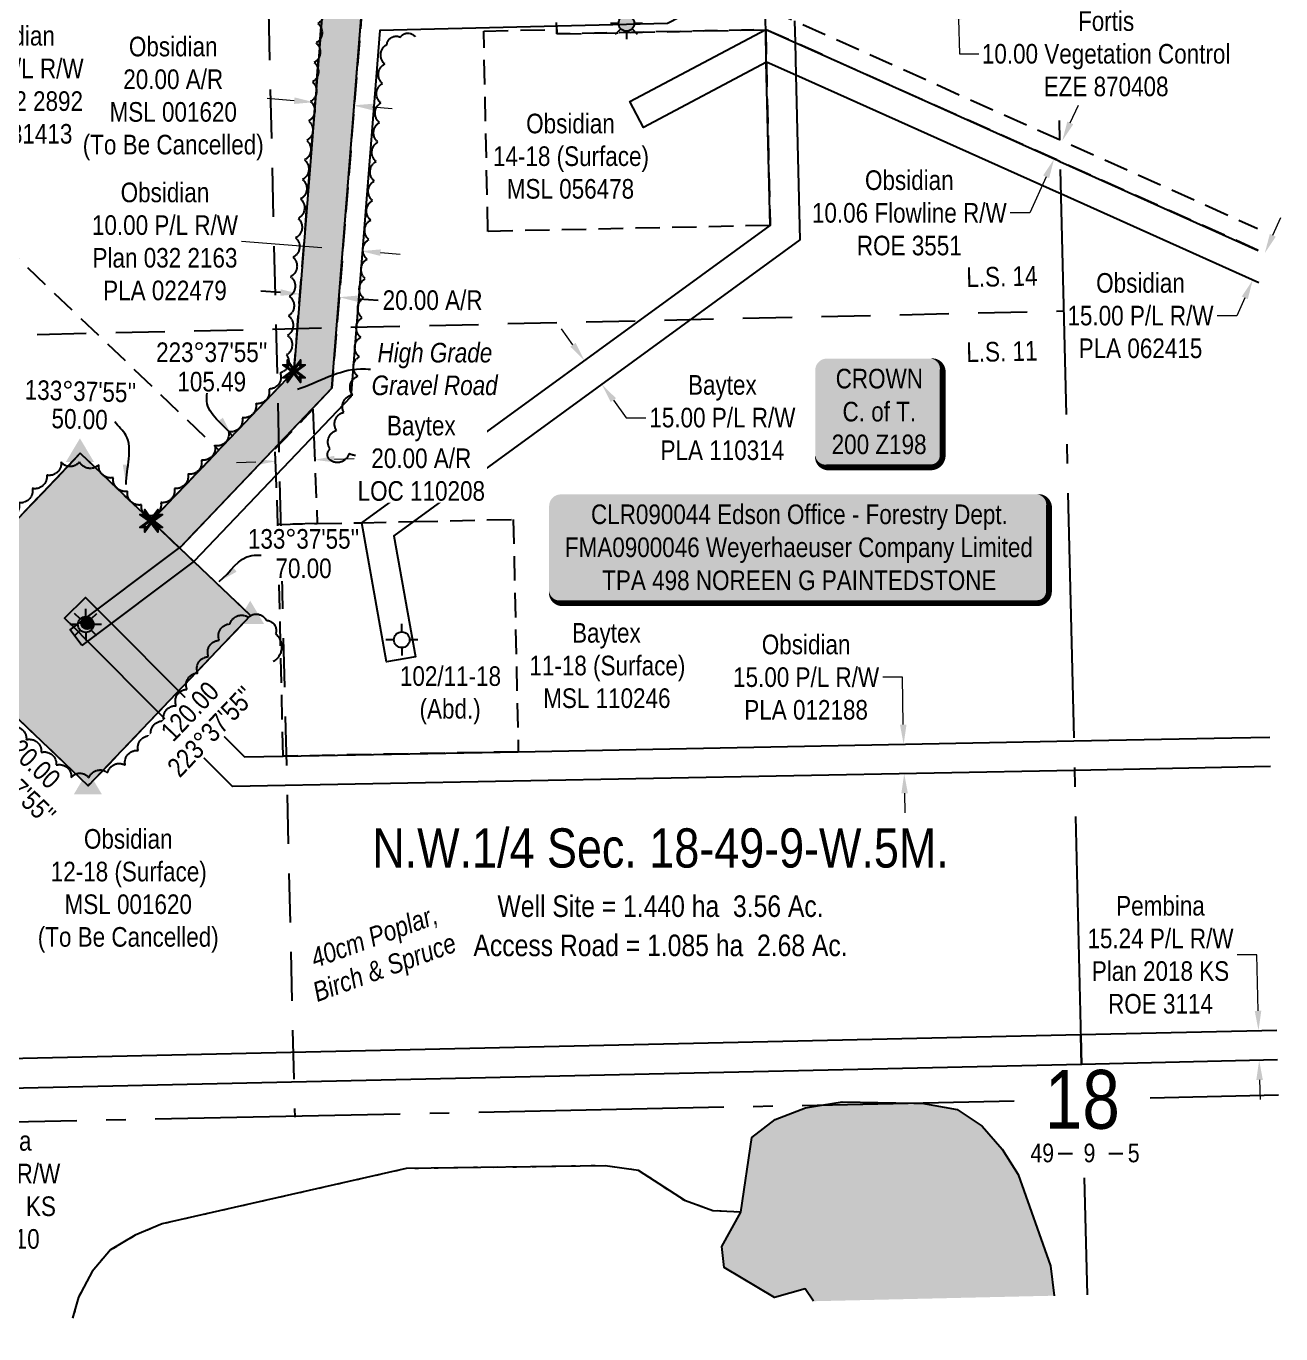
# Model space of a CAD drawing. Extents: x 611835 to 613414, y 5898946 to 5900786.
# Drawn here: x 612550 to 613190, y 5898946 to 5899613 of the extents above; entities that cross this region are included whole.
import ezdxf
from ezdxf.enums import TextEntityAlignment as Align

# ---------------------------------------------------------------- set-up
doc = ezdxf.new("R2010")
doc.units = 0
doc.header["$LTSCALE"] = 5
doc.header["$PDMODE"] = 3
doc.header["$PDSIZE"] = 1
for name, pattern in [('0', [1, 1, 0]), ('foc-ACCESSROAD', [3.75, 2.5, -1.25]), ('foc-LSD', [8, 5, -3]), ('foc-QUARTERLINE', [33, 25, -3, 2, -3]), ('foc-WHEELTRACKS', [2, 0.4, -1.6])]:
    doc.linetypes.add(name, pattern=pattern)
doc.layers.get('Defpoints').update_dxf_attribs({"color": 9})
for name, color, linetype in [('10', 1, 'Continuous'), ('9', 3, 'Continuous'), ('AS-ROADS', 254, 'Continuous'), ('AS-SYMBOL', 7, 'Continuous'), ('C-RW', 13, 'Continuous'), ('C-SYMBOL', 7, 'Continuous'), ('C-WS', 13, 'foc-ACCESSROAD'), ('C-WS-S', 13, 'Continuous'), ('CG-NOTES', 7, 'Continuous'), ('F-AR', 190, 'foc-ACCESSROAD'), ('F-RW', 190, 'Continuous'), ('F-WS', 190, 'foc-ACCESSROAD'), ('F-WS-S', 190, 'Continuous'), ('L-AREAREQUIRED', 7, 'Continuous'), ('L-AREAWORK', 5, 'Continuous'), ('L-BD', 7, 'Continuous'), ('L-MON', 1, 'Continuous'), ('L-SECLBL', 7, 'Continuous'), ('L-SECQ', 8, 'foc-QUARTERLINE'), ('L-SECTION-LSD', 7, 'foc-LSD'), ('P-PROPOSED', 10, 'Continuous'), ('P-PROPOSED-H', 21, 'Continuous'), ('P-TXT', 4, 'Continuous'), ('T-BUSH', 110, '0'), ('T-BUSH-T', 110, 'Continuous'), ('T-WATER', 160, 'Continuous'), ('T-WATER-H', 133, 'Continuous'), ('T-WATER-P3', 160, 'foc-WHEELTRACKS')]:
    doc.layers.add(name, color=color, linetype=linetype)
for name, color, linetype, lineweight in [('AS-GENERAL', 48, 'Continuous', 18), ('C-AR-T', 13, 'Continuous', 9), ('C-RW-T', 13, 'Continuous', 9), ('C-WS-T', 13, 'Continuous', 9), ('F-AR-T', 190, 'Continuous', 9), ('F-EZE-T', 190, 'Continuous', 9), ('F-RW-T', 190, 'Continuous', 9), ('F-WS-T', 190, 'Continuous', 9)]:
    doc.layers.add(name, color=color, linetype=linetype, lineweight=lineweight)
doc.styles.add('100L', font='ARIALN.TTF', dxfattribs={"height": 11})
doc.styles.add('175L', font='ARIALN.TTF', dxfattribs={"height": 20})
doc.styles.add('80', font='ARIALN.TTF', dxfattribs={"height": 10})
doc.styles.add('80CG', font='ARIALN.TTF', dxfattribs={"height": 10})
doc.styles.add('80L', font='ARIALN.TTF', dxfattribs={"height": 10})
doc.styles.add('foc-LtypeFont', font='ARIALN.TTF', dxfattribs={"height": 7.35})
doc.styles.add('SIMPLEX', font='ARIALN.TTF')
doc.linetypes.add('foc-TOPO-flowdirection-NOLINE', pattern='A,0,[">",foc-LtypeFont,S=0.3,R=0,X=0,Y=-0.945],-20,[">",foc-LtypeFont,S=0.3,R=0,X=0,Y=-0.945],0', length=20)
doc.dimstyles.new('Compass 5 000', dxfattribs={"dimscale": 5, "dimtxt": 9, "dimasz": 2, "dimexe": 0.2, "dimexo": 0.0625, "dimgap": 0.5, "dimtad": 0, "dimtih": 1, "dimtoh": 1, "dimzin": 0, "dimdsep": 46, "dimtxsty": '80CG', "dimcen": 0.1, "dimse1": 1, "dimse2": 1, "dimclrd": 256, "dimclrt": 256, "dimaunit": 1, "dimadec": 4, "dimazin": 0, "dimtfac": 0.06, "dimtofl": 0, "dimtmove": 0, "dimatfit": 1, "dimfxl": 0.2, "dimtolj": 1, "dimtzin": 0, "dimlwd": -1, "dimarcsym": 0})

# ---------------------------------------------------------------- blocks, each defined once
blk = doc.blocks.new('L-SECLBL')
at = {"layer": '9', "color": 7}
for p, q in [((-5.08, -27.83), (-12.29, -27.83)), ((20.7, -27.83), (13.5, -27.83))]:
    blk.add_line(p, q, dxfattribs=at)
at = {"layer": '10', "color": 2, "style": 'SIMPLEX'}
blk.add_attdef('SEC', text='', height=30, dxfattribs=at).set_placement((0, 0), align=Align.MIDDLE)
at = {"layer": '10', "color": 5, "style": '80L'}
blk.add_attdef('TWP', text='', height=9.5, dxfattribs=at).set_placement((-14.43, -27.37), align=Align.MIDDLE_RIGHT)
blk.add_attdef('RGE', text='', height=9.5, dxfattribs=at).set_placement((3.62, -27.37), align=Align.MIDDLE_CENTER)
blk.add_attdef('MER', text='', height=9.5, dxfattribs=at).set_placement((23.17, -27.37), align=Align.MIDDLE_LEFT)
blk = doc.blocks.new('*U440')
h = blk.add_hatch(color=255)
edge = h.paths.add_edge_path()
edge.add_line((-121.5, -28.5), (121.5, -28.5))
edge.add_arc((121.5, -22.5), 6, 270, 360)
edge.add_line((127.5, -22.5), (127.5, 21))
edge.add_arc((121.5, 21), 6, 0, 90)
edge.add_line((121.5, 27), (-121.5, 27))
edge.add_arc((-121.5, 21), 6, 90, 180)
edge.add_line((-127.5, 21), (-127.5, -22.5))
edge.add_arc((-121.5, -22.5), 6, 180, 270)
at = {"color": 44, "flags": 128}
blk.add_lwpolyline([(-121.5, -28.5, 3, 3, 0), (121.5, -28.5, 3, 3, 0.414214), (127.5, -22.5, 3, 3, 0), (127.5, 21, 3, 0, 0.414214), (121.5, 27, 0, 0, 0), (-121.5, 27, 0, 0, 0.414214), (-127.5, 21, 0, 0, 0), (-127.5, -22.5, 0, 3, 0.414214)], format="xyseb", close=True, dxfattribs=at)
at = {"color": 44, "style": '80'}
blk.add_attdef('ENTER_TEXT_001', (-35.99, -5), '', height=10, dxfattribs=at)
blk = doc.blocks.new('*D441')
at = {"layer": 'Defpoints', "color": 0, "transparency": 16777216}
for p in [(613018.32, 5899636.7), (613018.55, 5899626.7), (613025.65, 5899626.87)]:
    blk.add_point(p, dxfattribs=at)
at = {"layer": 'F-EZE-T', "transparency": 16777216}
for p, q in [((613025.18, 5899646.87), (613024.95, 5899656.86)), ((613025.88, 5899616.87), (613026.29, 5899599.22)), ((613026.29, 5899599.22), (613036.29, 5899599.22))]:
    blk.add_line(p, q, dxfattribs=at)
for points in [[(613026.85, 5899646.91), (613023.51, 5899646.83), (613025.41, 5899636.87)], [(613027.55, 5899616.91), (613024.22, 5899616.83), (613025.65, 5899626.87)]]:
    blk.add_solid(points, dxfattribs=at)
at = {"layer": 'F-EZE-T', "transparency": 16777216, "insert": (613101.14, 5899599.22), "char_height": 10, "attachment_point": 5, "style": '80CG', "bg_fill": 3, "box_fill_scale": 1.1, "bg_fill_color": 256, "bg_fill_true_color": 13158600, "bg_fill_transparency": 0}
blk.add_mtext('\\A1;Fortis\\P10.00 Vegetation Control\\PEZE 870408', dxfattribs=at)
blk = doc.blocks.new('*D444')
at = {"layer": 'Defpoints', "color": 0, "transparency": 16777216}
for p in [(612697.6, 5899392.16), (612678.16, 5899376.04), (612698.17, 5899376.77)]:
    blk.add_point(p, dxfattribs=at)
at = {"layer": 'F-AR-T', "transparency": 16777216}
for p, q in [((612707.6, 5899392.52), (612717.59, 5899392.89)), ((612667.6, 5899391.05), (612657.61, 5899390.68))]:
    blk.add_line(p, q, dxfattribs=at)
for points in [[(612667.54, 5899392.72), (612667.66, 5899389.38), (612677.59, 5899391.42)], [(612707.54, 5899394.19), (612707.66, 5899390.86), (612697.6, 5899392.16)]]:
    blk.add_solid(points, dxfattribs=at)
at = {"layer": 'F-AR-T', "transparency": 16777216, "insert": (612751.91, 5899392.89), "char_height": 10, "attachment_point": 5, "style": '80CG', "bg_fill": 3, "box_fill_scale": 1.1, "bg_fill_color": 256, "bg_fill_true_color": 13158600, "bg_fill_transparency": 0}
blk.add_mtext('\\A1;Baytex\\P20.00 A/R\\PLOC 110208', dxfattribs=at)
blk = doc.blocks.new('*D446')
at = {"layer": 'C-AR-T', "transparency": 16777216}
for p, q in [((612687.15, 5899575.36), (612673.35, 5899576.47)), ((612727.08, 5899572.15), (612737.04, 5899571.34))]:
    blk.add_line(p, q, dxfattribs=at)
for points in [[(612687.28, 5899577.02), (612687.01, 5899573.7), (612697.11, 5899574.56)], [(612727.21, 5899573.81), (612726.94, 5899570.48), (612717.11, 5899572.95)]]:
    blk.add_solid(points, dxfattribs=at)
at = {"layer": 'Defpoints', "color": 0, "transparency": 16777216}
for p in [(612697.11, 5899574.56), (612694.28, 5899539.33), (612714.27, 5899537.73)]:
    blk.add_point(p, dxfattribs=at)
at = {"layer": 'C-AR-T', "transparency": 16777216, "insert": (612625.39, 5899576.47), "char_height": 10, "attachment_point": 5, "style": '80CG'}
blk.add_mtext('\\A1;Obsidian\\P20.00 A/R\\PMSL 001620\\P(To Be Cancelled)', dxfattribs=at)
blk = doc.blocks.new('*D448')
at = {"layer": 'C-RW-T', "transparency": 16777216}
for p, q in [((612997.23, 5899281.24), (612987.23, 5899281.24)), ((612997.7, 5899257.07), (612997.23, 5899281.24)), ((612998.37, 5899222.07), (612998.56, 5899212.07))]:
    blk.add_line(p, q, dxfattribs=at)
for points in [[(612999.36, 5899257.1), (612996.03, 5899257.04), (612997.89, 5899247.07)], [(613000.04, 5899222.1), (612996.71, 5899222.04), (612998.18, 5899232.07)]]:
    blk.add_solid(points, dxfattribs=at)
at = {"layer": 'Defpoints', "color": 0, "transparency": 16777216}
for p in [(612928.43, 5899245.73), (612997.89, 5899247.07), (612928.72, 5899230.73)]:
    blk.add_point(p, dxfattribs=at)
at = {"layer": 'C-RW-T', "transparency": 16777216, "insert": (612948.15, 5899281.24), "char_height": 10, "attachment_point": 5, "style": '80CG'}
blk.add_mtext('\\A1;Obsidian\\P15.00 P/L R/W\\PPLA 012188', dxfattribs=at)
blk = doc.blocks.new('*D449')
at = {"layer": 'C-RW-T', "transparency": 16777216}
for p, q in [((612701.25, 5899500.23), (612660.27, 5899503.49)), ((612731.14, 5899497.84), (612741.11, 5899497.05))]:
    blk.add_line(p, q, dxfattribs=at)
for points in [[(612701.38, 5899501.89), (612701.12, 5899498.56), (612711.22, 5899499.43)], [(612731.28, 5899499.5), (612731.01, 5899496.18), (612721.17, 5899498.64)]]:
    blk.add_solid(points, dxfattribs=at)
at = {"layer": 'Defpoints', "color": 0, "transparency": 16777216}
for p in [(612711.22, 5899499.43), (612709.72, 5899480.61), (612719.67, 5899479.82)]:
    blk.add_point(p, dxfattribs=at)
at = {"layer": 'C-RW-T', "transparency": 16777216, "insert": (612621.18, 5899503.49), "char_height": 10, "attachment_point": 5, "style": '80CG'}
blk.add_mtext('\\A1;Obsidian\\P10.00 P/L R/W\\PPlan 032 2163\\PPLA 022479', dxfattribs=at)
blk = doc.blocks.new('*D450')
at = {"layer": 'C-RW-T', "transparency": 16777216}
for p, q in [((613186.16, 5899506.7), (613190.25, 5899515.82)), ((613171.86, 5899474.79), (613167.77, 5899465.67)), ((613167.77, 5899465.67), (613157.77, 5899465.67))]:
    blk.add_line(p, q, dxfattribs=at)
for points in [[(613184.64, 5899507.38), (613187.68, 5899506.01), (613182.07, 5899497.57)], [(613170.34, 5899475.47), (613173.38, 5899474.11), (613175.95, 5899483.92)]]:
    blk.add_solid(points, dxfattribs=at)
at = {"layer": 'Defpoints', "color": 0, "transparency": 16777216}
for p in [(613037.13, 5899562.55), (613031.01, 5899548.9), (613175.95, 5899483.92)]:
    blk.add_point(p, dxfattribs=at)
at = {"layer": 'C-RW-T', "transparency": 16777216, "insert": (613118.68, 5899465.67), "char_height": 10, "attachment_point": 5, "style": '80CG'}
blk.add_mtext('\\A1;Obsidian\\P15.00 P/L R/W\\PPLA 062415', dxfattribs=at)
blk = doc.blocks.new('*D451')
at = {"layer": 'Defpoints', "color": 0, "transparency": 16777216}
for p in [(612845.75, 5899450.53), (612854.57, 5899438.42), (612843.95, 5899430.68)]:
    blk.add_point(p, dxfattribs=at)
at = {"layer": 'F-RW-T', "transparency": 16777216}
for p, q in [((612829.24, 5899450.87), (612823.35, 5899458.95)), ((612849.84, 5899422.6), (612856.36, 5899413.65)), ((612856.36, 5899413.65), (612866.36, 5899413.65))]:
    blk.add_line(p, q, dxfattribs=at)
for points in [[(612830.59, 5899451.85), (612827.89, 5899449.89), (612835.13, 5899442.79)], [(612851.18, 5899423.58), (612848.49, 5899421.62), (612843.95, 5899430.68)]]:
    blk.add_solid(points, dxfattribs=at)
at = {"layer": 'F-RW-T', "transparency": 16777216, "insert": (612905.45, 5899413.65), "char_height": 10, "attachment_point": 5, "style": '80CG'}
blk.add_mtext('\\A1;Baytex\\P15.00 P/L R/W\\PPLA 110314', dxfattribs=at)
blk = doc.blocks.new('*D452')
at = {"layer": 'C-RW-T', "transparency": 16777216}
for p, q in [((612491.87, 5899645.3), (612491.63, 5899655.3)), ((612492.71, 5899610.31), (612493.35, 5899583.41)), ((612493.35, 5899583.41), (612503.35, 5899583.41))]:
    blk.add_line(p, q, dxfattribs=at)
for points in [[(612493.54, 5899645.34), (612490.21, 5899645.26), (612492.11, 5899635.3)], [(612494.37, 5899610.35), (612491.04, 5899610.27), (612492.47, 5899620.31)]]:
    blk.add_solid(points, dxfattribs=at)
at = {"layer": 'Defpoints', "color": 0, "transparency": 16777216}
for p in [(612501.4, 5899635.52), (612492.47, 5899620.31), (612501.75, 5899620.53)]:
    blk.add_point(p, dxfattribs=at)
at = {"layer": 'C-RW-T', "transparency": 16777216, "insert": (612542.44, 5899583.41), "char_height": 10, "attachment_point": 5, "style": '80CG'}
blk.add_mtext('\\A1;Obsidian\\P15.00 P/L R/W\\PPlan 982 2892\\PPLA 981413', dxfattribs=at)
blk = doc.blocks.new('*D454')
at = {"layer": 'Defpoints', "color": 0, "transparency": 16777216}
for p in [(612479.98, 5899085.35), (612606.85, 5899088.21), (612607.19, 5899072.98)]:
    blk.add_point(p, dxfattribs=at)
at = {"layer": 'F-RW-T', "transparency": 16777216}
for p, q in [((612479.76, 5899095.35), (612479.53, 5899105.35)), ((612480.55, 5899060.13), (612481.46, 5899019.69)), ((612481.46, 5899019.69), (612491.46, 5899019.69))]:
    blk.add_line(p, q, dxfattribs=at)
for points in [[(612481.42, 5899095.39), (612478.09, 5899095.31), (612479.98, 5899085.35)], [(612482.21, 5899060.16), (612478.88, 5899060.09), (612480.32, 5899070.12)]]:
    blk.add_solid(points, dxfattribs=at)
at = {"layer": 'F-RW-T', "transparency": 16777216, "insert": (612530.54, 5899019.69), "char_height": 10, "attachment_point": 5, "style": '80CG'}
blk.add_mtext('\\A1;Pembina\\P15.24 P/L R/W\\PPlan 2018 KS\\PROE 3110', dxfattribs=at)
blk = doc.blocks.new('GABD')
for p, q in [((0, 0.81), (0, 1.62)), ((-0.81, 0), (-1.62, 0)), ((1.62, 0), (0.81, 0)), ((0, -0.81), (0, -1.62))]:
    blk.add_line(p, q)
blk.add_circle((0, 0), 0.8)
blk = doc.blocks.new('GAS')
h = blk.add_hatch(color=255)
h.dxf.hatch_style = 1
edge = h.paths.add_edge_path()
edge.add_arc((0, 0), 0.9, 0, 360)
for p, q in [((0, 0.81), (0, 1.62)), ((-0.81, 0), (-1.62, 0)), ((-0.57, 0.57), (-1.14, 1.14)), ((0.57, 0.57), (1.14, 1.14)), ((1.62, 0), (0.81, 0)), ((-0.57, -0.57), (-1.14, -1.14)), ((0, -0.81), (0, -1.62)), ((1.14, -1.14), (0.57, -0.57))]:
    blk.add_line(p, q)
blk.add_circle((0, 0), 0.8)
blk = doc.blocks.new('*U461')
h = blk.add_hatch(color=59)
edge = h.paths.add_edge_path()
edge.add_line((-26.5, -28.5), (26.5, -28.5))
edge.add_arc((26.5, -22.5), 6, 270, 360)
edge.add_line((32.5, -22.5), (32.5, 21))
edge.add_arc((26.5, 21), 6, 0, 90)
edge.add_line((26.5, 27), (-26.5, 27))
edge.add_arc((-26.5, 21), 6, 90, 180)
edge.add_line((-32.5, 21), (-32.5, -22.5))
edge.add_arc((-26.5, -22.5), 6, 180, 270)
at = {"color": 1, "flags": 128}
blk.add_lwpolyline([(-26.5, -28.5, 3, 3, 0), (26.5, -28.5, 3, 3, 0.414214), (32.5, -22.5, 3, 3, 0), (32.5, 21, 3, 0, 0.414214), (26.5, 27, 0, 0, 0), (-26.5, 27, 0, 0, 0.414214), (-32.5, 21, 0, 0, 0), (-32.5, -22.5, 0, 3, 0.414214)], format="xyseb", close=True, dxfattribs=at)
blk.add_lwpolyline([(-12.08, -5.36, 0, 7.5, 0), (0, 0, 0, 0, 0)], format="xyseb", dxfattribs=at)
at = {"color": 1, "style": '80'}
blk.add_attdef('ENTER_TEXT_001', (-35.99, -5), '', height=10, dxfattribs=at)
blk = doc.blocks.new('*D462')
at = {"layer": 'Defpoints', "color": 0, "transparency": 16777216}
for p in [(613159.95, 5899100.66), (613178.84, 5899101.09), (613160.3, 5899085.43)]:
    blk.add_point(p, dxfattribs=at)
at = {"layer": 'F-RW-T', "transparency": 16777216}
for p, q in [((613177.97, 5899139.64), (613167.97, 5899139.64)), ((613178.62, 5899111.09), (613177.97, 5899139.64)), ((613179.42, 5899075.86), (613179.64, 5899065.86))]:
    blk.add_line(p, q, dxfattribs=at)
for points in [[(613180.28, 5899111.13), (613176.95, 5899111.05), (613178.84, 5899101.09)], [(613181.08, 5899075.89), (613177.75, 5899075.82), (613179.19, 5899085.85)]]:
    blk.add_solid(points, dxfattribs=at)
at = {"layer": 'F-RW-T', "transparency": 16777216, "insert": (613128.88, 5899139.64), "char_height": 10, "attachment_point": 5, "style": '80CG'}
blk.add_mtext('\\A1;Pembina\\P15.24 P/L R/W\\PPlan 2018 KS\\PROE 3114', dxfattribs=at)
blk = doc.blocks.new('STRIA')
blk.add_hatch(color=255).paths.add_polyline_path([(-0.04, 1.52), (-1.47, -0.87), (1.39, -0.87)])
blk = doc.blocks.new('STRIAA')
blk.add_blockref('STRIA', (0, 0))
blk = doc.blocks.new('STRIB')
at = {"color": 1}
blk.add_solid([(-1.12, -0.67), (-0.04, 1.13), (1.04, -0.67)], dxfattribs=at)
blk = doc.blocks.new('STRIBB')
blk.add_blockref('STRIB', (0, 0))
blk = doc.blocks.new('STRICC')
for name in ['STRIAA', 'STRIBB']:
    blk.add_blockref(name, (0, 0))
blk = doc.blocks.new('fdspike')
blk.add_blockref('STRICC', (0, 0))
blk = doc.blocks.new('RISER')
h = blk.add_hatch(color=255)
h.dxf.hatch_style = 1
edge = h.paths.add_edge_path()
edge.add_arc((0, 0), 0.7, 0, 360)
blk.add_hatch(color=48).paths.add_polyline_path([(0.58, -0.15), (-0.58, -0.15, 0.774597)])
at = {"color": 48}
blk.add_line((-0.58, -0.15), (0.58, -0.15), dxfattribs=at)
blk.add_circle((0, 0), 0.6, dxfattribs=at)
blk = doc.blocks.new('TEMP')
h = blk.add_hatch(color=255)
h.dxf.hatch_style = 1
h.paths.add_polyline_path([(0, 0.25), (-0.67, 1.15), (-0.67, 0.67), (-1.15, 0.67), (-0.25, 0), (-1.15, -0.67), (-0.67, -0.67), (-0.67, -1.15), (0, -0.25), (0.67, -1.15), (0.67, -0.67), (1.15, -0.67), (0.25, 0), (1.15, 0.67), (0.67, 0.67), (0.67, 1.15)])
h.paths.add_polyline_path([(0.57, 0.85), (0.57, 0.57), (0.85, 0.57), (0.08, 0), (0.85, -0.57), (0.57, -0.57), (0.57, -0.85), (0, -0.08), (-0.57, -0.85), (-0.57, -0.57), (-0.85, -0.57), (-0.08, 0), (-0.85, 0.57), (-0.57, 0.57), (-0.57, 0.85), (0, 0.08)], flags=16)
h = blk.add_hatch(color=1)
h.dxf.hatch_style = 1
h.paths.add_polyline_path([(0, 0.08), (-0.57, 0.85), (-0.57, 0.57), (-0.85, 0.57), (-0.08, 0), (-0.85, -0.57), (-0.57, -0.57), (-0.57, -0.85), (0, -0.08), (0.57, -0.85), (0.57, -0.57), (0.85, -0.57), (0.08, 0), (0.85, 0.57), (0.57, 0.57), (0.57, 0.85)])
at = {"color": 1}
for p, q in [((-0.08, 0), (0.08, 0)), ((0, 0.08), (0, -0.08))]:
    blk.add_line(p, q, dxfattribs=at)
at = {"color": 255, "flags": 128}
blk.add_lwpolyline([(-0.25, 0), (-1.15, 0.67), (-0.67, 0.67), (-0.67, 1.15), (0, 0.25), (0.67, 1.15), (0.67, 0.67), (1.15, 0.67), (0.25, 0), (1.15, -0.67), (0.67, -0.67), (0.67, -1.15), (0, -0.25), (-0.67, -1.15), (-0.67, -0.67), (-1.15, -0.67)], close=True, dxfattribs=at)
at = {"color": 1, "flags": 128}
blk.add_lwpolyline([(-0.08, 0), (-0.85, 0.57), (-0.57, 0.57), (-0.57, 0.85), (0, 0.08), (0.57, 0.85), (0.57, 0.57), (0.85, 0.57), (0.08, 0), (0.85, -0.57), (0.57, -0.57), (0.57, -0.85), (0, -0.08), (-0.57, -0.85), (-0.57, -0.57), (-0.85, -0.57)], close=True, dxfattribs=at)
blk = doc.blocks.new('*D468')
at = {"layer": 'Defpoints', "color": 0, "transparency": 16777216}
for p in [(612710, 5899475.12), (612688.1, 5899451.75), (612708.03, 5899450.18)]:
    blk.add_point(p, dxfattribs=at)
at = {"layer": 'P-TXT', "transparency": 16777216}
for p, q in [((612680.1, 5899477.48), (612670.13, 5899478.26)), ((612719.97, 5899474.33), (612729.94, 5899473.54))]:
    blk.add_line(p, q, dxfattribs=at)
for points in [[(612680.23, 5899479.14), (612679.97, 5899475.82), (612690.07, 5899476.69)], [(612720.1, 5899475.99), (612719.84, 5899472.67), (612710, 5899475.12)]]:
    blk.add_solid(points, dxfattribs=at)
at = {"layer": 'P-TXT', "transparency": 16777216, "insert": (612757.67, 5899473.54), "char_height": 10, "attachment_point": 5, "style": '80CG'}
blk.add_mtext('\\A1;20.00 A/R', dxfattribs=at)
blk = doc.blocks.new('*D490')
at = {"layer": 'C-RW-T', "transparency": 16777216}
for p, q in [((613082.88, 5899564.02), (613086.98, 5899573.14)), ((613070.56, 5899536.56), (613062.27, 5899518.08)), ((613062.27, 5899518.08), (613052.27, 5899518.08))]:
    blk.add_line(p, q, dxfattribs=at)
for points in [[(613081.36, 5899564.7), (613084.4, 5899563.33), (613078.79, 5899554.89)], [(613069.04, 5899537.24), (613072.08, 5899535.87), (613074.65, 5899545.68)]]:
    blk.add_solid(points, dxfattribs=at)
at = {"layer": 'Defpoints', "color": 0, "transparency": 16777216}
for p in [(613074.65, 5899545.68), (613154.49, 5899520.92), (613150.36, 5899511.7)]:
    blk.add_point(p, dxfattribs=at)
at = {"layer": 'C-RW-T', "transparency": 16777216, "insert": (613000.78, 5899518.08), "char_height": 10, "attachment_point": 5, "style": '80CG'}
blk.add_mtext('\\A1;Obsidian\\P10.06 Flowline R/W\\PROE 3551', dxfattribs=at)

msp = doc.modelspace()

# ---------------------------------------------------------------- hatches: boundary and pattern name
at = {"layer": 'AS-ROADS'}
h = msp.add_hatch(color=256, dxfattribs=at)
h.dxf.hatch_style = 1
h.paths.add_polyline_path([(612587.425, 5899311.334), (612589.74, 5899318.493), (612597.323, 5899331.057), (612587.309, 5899321.078), (612577.371, 5899315.998), (612570.525, 5899309.46), (612568.99, 5899301.18), (612573.604, 5899296.593), (612579.251, 5899297.069), (612584.498, 5899303.489)])
at = {"layer": 'P-PROPOSED-H'}
h = msp.add_hatch(color=256, dxfattribs=at)
h.dxf.hatch_style = 1
h.paths.add_polyline_path([(612751.261, 5899822.03), (612726.864, 5899847.456), (612715.58, 5899799.721), (612686.957, 5899437.299), (612614.194, 5899360.976), (612628.664, 5899347.181), (612706.328, 5899428.645), (612735.16, 5899793.709), (612749.315, 5899795.51), (612760.437, 5899812.468)])
h = msp.add_hatch(color=256, dxfattribs=at)
h.dxf.hatch_style = 1
h.paths.add_polyline_path([(612578.011, 5899395.485), (612664.839, 5899312.693), (612582.06, 5899225.879), (612495.232, 5899308.671)])
at = {"layer": 'T-WATER-H'}
h = msp.add_hatch(color=256, dxfattribs=at)
h.dxf.hatch_style = 1
h.paths.add_polyline_path([(612951.848, 5898962.961), (613074.585, 5898965.789), (613072.761, 5898981.046), (613056.268, 5899027.583), (613048.174, 5899040.613), (613037.949, 5899052.194), (613025.194, 5899060.713), (613007.122, 5899064.006), (613003.137, 5899064.076), (612966.566, 5899064.721), (612956.08, 5899062.993), (612947.837, 5899061.635), (612932.289, 5899055.603), (612920.401, 5899046.565), (612914.844, 5899008.466), (612905.116, 5898990.815), (612906.283, 5898980.107), (612931.963, 5898964.912), (612947.703, 5898969.339)])

# ---------------------------------------------------------------- linework, layer by layer
at = {"layer": 'AS-ROADS', "const_width": 5, "flags": 128}
for points in [[(612693.57, 5899440.447), (612686.666, 5899424.494), (612675.714, 5899410.505), (612651.244, 5899385.098), (612613.141, 5899346.819), (612593.349, 5899327.097)], [(612596.38, 5899330.117), (612587.309, 5899321.078), (612577.371, 5899315.998), (612570.525, 5899309.46), (612568.99, 5899301.18), (612573.604, 5899296.593), (612579.251, 5899297.069), (612584.498, 5899303.489), (612587.425, 5899311.334), (612589.74, 5899318.493), (612593.366, 5899326.909)]]:
    msp.add_lwpolyline(points, dxfattribs=at)
at = {"layer": 'C-RW'}
msp.add_lwpolyline([(612578.782, 5899297.48), (612572.778, 5899305.472), (612629.439, 5899348.035), (612706.307, 5899428.638), (612721.905, 5899625.884), (612873.652, 5899629.606), (612909.698, 5899648.324), (612916.608, 5899635.016), (612877.485, 5899614.701), (612730.765, 5899611.102), (612716.017, 5899424.366), (612636.075, 5899340.509), (612578.782, 5899297.48)], close=True, dxfattribs=at)
msp.add_lwpolyline([(613184.967, 5899235.661), (613168.345, 5899235.341), (613085.03, 5899233.737), (612655.582, 5899225.469), (612617.78, 5899263.421), (612582.086, 5899299.258), (612574.974, 5899306.398), (612569.97, 5899311.421), (612580.603, 5899322.013), (612587.093, 5899315.497), (612594.207, 5899308.355), (612628.154, 5899274.273), (612661.696, 5899240.598), (612681.385, 5899240.977), (612801.362, 5899243.283), (613084.672, 5899248.742), (613165.278, 5899250.293), (613184.606, 5899250.666)], dxfattribs=at)
at = {"layer": 'C-WS', "flags": 128}
for points in [[(612706.332, 5899428.693), (612628.652, 5899347.198), (612664.839, 5899312.693), (612582.055, 5899225.908), (612495.248, 5899308.643), (612578.011, 5899395.485), (612614.183, 5899360.994), (612686.937, 5899437.295), (612719.784, 5899852.951), (612738.31, 5899833.594), (612706.332, 5899428.693)], [(612648.715, 5899397.118), (612614.137, 5899360.949), (612578.003, 5899395.476), (612522.728, 5899337.659), (612414.248, 5899441.108), (612503.897, 5899535.148), (612648.715, 5899397.118)]]:
    msp.add_lwpolyline(points, close=True, dxfattribs=at)
msp.add_lwpolyline([(613175.23, 5899640.373), (613075.381, 5899638.039), (612961.255, 5899635.37), (612956.327, 5899635.255), (612954.482, 5899635.212), (612950.909, 5899635.128), (612941.857, 5899634.917), (612926.865, 5899634.566), (612927.104, 5899624.564), (612927.142, 5899622.927), (612942.306, 5899616.122), (613077.351, 5899555.502), (613178.361, 5899510.218)], dxfattribs=at)
at = {"layer": 'C-WS'}
msp.add_lwpolyline([(612821.053, 5899609.389), (612927.409, 5899611.577), (612927.665, 5899611.662), (612927.891, 5899595.005), (612929.794, 5899511.721), (612785.903, 5899508.664), (612783.712, 5899610.82), (612820.994, 5899611.709), (612821.053, 5899609.389)], close=True, dxfattribs=at)
at = {"layer": 'F-AR'}
msp.add_lwpolyline([(612697.167, 5899404.028), (612698.805, 5899359.611), (612678.808, 5899359.176), (612677.863, 5899383.826), (612677.334, 5899397.715), (612696.655, 5899417.949), (612697.167, 5899404.028)], close=True, dxfattribs=at)
at = {"layer": 'F-RW'}
for points in [[(612942.306, 5899616.122), (612942.572, 5899604.974), (612942.968, 5899588.369), (612944.975, 5899504.298), (612747.88, 5899360.681), (612737.85, 5899353.374), (612748.953, 5899291.752), (612734.191, 5899289.092), (612721.519, 5899360.074), (612929.794, 5899511.721), (612927.853, 5899595.004), (612927.537, 5899611.619), (612927.139, 5899622.927)], [(613188.566, 5899086.066), (613088.609, 5899083.8), (613088.444, 5899090.697), (613088.245, 5899099.037), (613188.2, 5899101.303)]]:
    msp.add_lwpolyline(points, dxfattribs=at)
msp.add_lwpolyline([(613088.245, 5899099.037), (613088.444, 5899090.697), (613088.609, 5899083.8), (612381.534, 5899067.903), (612381.182, 5899083.132), (613088.245, 5899099.037)], close=True, dxfattribs=at)
at = {"layer": 'F-WS'}
msp.add_lwpolyline([(612798.779, 5899361.791), (612801.362, 5899243.285), (612681.385, 5899240.977), (612678.808, 5899359.176), (612698.805, 5899359.611), (612721.519, 5899360.093), (612747.88, 5899360.681), (612798.779, 5899361.791)], close=True, dxfattribs=at)
at = {"layer": 'L-SECQ'}
for p, q in [((613069.843, 5899870.098), (613088.318, 5899095.938)), ((612286.301, 5899049.008), (613054.301, 5899065.163)), ((613123.539, 5899066.745), (613188.995, 5899068.24)), ((613089.988, 5899025.985), (613091.415, 5898966.177))]:
    msp.add_line(p, q, dxfattribs=at)
at = {"layer": 'L-SECTION-LSD'}
for p, q in [((612668.225, 5899861.018), (612687.339, 5899056.782)), ((612276.126, 5899449.764), (613079.437, 5899468.079))]:
    msp.add_line(p, q, dxfattribs=at)
at = {"layer": 'P-PROPOSED'}
for points in [[(612751.261, 5899822.03), (612726.864, 5899847.456), (612715.58, 5899799.721), (612686.957, 5899437.299), (612614.194, 5899360.976), (612628.664, 5899347.181), (612706.328, 5899428.645), (612735.16, 5899793.709), (612749.315, 5899795.51), (612760.437, 5899812.468)], [(612578.011, 5899395.485), (612664.839, 5899312.693), (612582.06, 5899225.879), (612495.232, 5899308.671)]]:
    msp.add_lwpolyline(points, close=True, dxfattribs=at)
at = {"layer": 'T-BUSH', "flags": 128}
for points in [[(612724.784, 5899851.31, -0.5205671), (612720.156, 5899842.451, -0.5205671), (612715.953, 5899833.565, -0.5205671), (612716.536, 5899823.596, -0.5205671), (612717.191, 5899813.752, -0.5205671), (612716.378, 5899803.789, -0.5205671), (612715.556, 5899793.826, -0.5205671), (612714.735, 5899783.864, -0.5205671), (612713.848, 5899773.908, -0.5205671), (612712.896, 5899763.957, -0.5205671), (612711.868, 5899754.014, -0.5205671), (612710.807, 5899744.074, -0.5205671), (612709.921, 5899734.119, -0.5205671), (612709.275, 5899724.144, -0.5205671), (612708.629, 5899714.169, -0.5205671), (612706.896, 5899704.332, -0.5205671), (612705.325, 5899694.474, -0.5205671), (612704.705, 5899684.498, -0.5205671), (612704.086, 5899674.521, -0.5205671), (612703.466, 5899664.544, -0.5205671), (612702.797, 5899654.571, -0.5205671), (612701.887, 5899644.616, -0.5205671), (612700.978, 5899634.661, -0.5205671), (612700.068, 5899624.706, -0.5205671), (612699.158, 5899614.752, -0.5205671), (612698.224, 5899604.799, -0.5205671), (612697.285, 5899594.847, -0.5205671), (612696.346, 5899584.895, -0.5205671), (612695.408, 5899574.943, -0.5205671), (612694.469, 5899564.991, -0.5205671), (612693.457, 5899555.047, -0.5205671), (612692.418, 5899545.105, -0.5205671), (612691.379, 5899535.163, -0.5205671), (612690.34, 5899525.221, -0.5205671), (612689.099, 5899515.302, -0.5205671), (612687.813, 5899505.389, -0.5205671), (612686.528, 5899495.476, -0.5205671), (612685.243, 5899485.563, -0.5205671), (612684.648, 5899475.588, -0.5205671), (612684.166, 5899465.604, -0.5205671), (612683.684, 5899455.619, -0.5205671), (612683.202, 5899445.635, -0.5205671), (612679.937, 5899436.414, -0.5205671), (612674.244, 5899428.254, -0.5205671), (612667.546, 5899420.837, -0.5205671), (612660.591, 5899413.657, -0.5205671), (612653.636, 5899406.477, -0.5205671), (612646.681, 5899399.297, -0.5205671), (612639.778, 5899392.067, -0.5205671), (612632.878, 5899384.835, -0.5205671), (612625.978, 5899377.602, -0.5205671), (612619.078, 5899370.369, -0.6345591), (612610.779, 5899364.217, -0.5205671)], [(612724.348, 5899399.044, -0.5205671), (612715.032, 5899395.422, -0.5205671), (612705.715, 5899391.8, -0.5205671), (612705.476, 5899397.694, -0.5205671), (612708.656, 5899407.171, -0.5205671), (612712.397, 5899416.412, -0.5205671), (612716.923, 5899425.325, -0.5205671), (612719.519, 5899434.776, -0.5205671), (612720.251, 5899444.745, -0.5205671), (612720.984, 5899454.714, -0.5205671), (612721.716, 5899464.684, -0.5205671), (612722.449, 5899474.653, -0.5205671), (612723.357, 5899484.608, -0.5205671), (612724.273, 5899494.562, -0.5205671), (612725.188, 5899504.516, -0.5205671), (612726.104, 5899514.47, -0.5205671), (612727.02, 5899524.424, -0.5205671), (612727.935, 5899534.378, -0.5205671), (612728.851, 5899544.332, -0.5205671), (612729.766, 5899554.287, -0.5205671), (612730.571, 5899564.25, -0.5205671), (612731.25, 5899574.223, -0.5205671), (612732.1, 5899584.18, -0.5205671), (612733.245, 5899594.111, -0.5205671), (612734.389, 5899604.041, -0.5205671), (612741.241, 5899607.769, -0.5205671), (612748.757, 5899608.008, -0.5205671)], [(612616.508, 5899362.308, -0.5205671), (612609.289, 5899369.222, -0.5205671), (612602.07, 5899376.136, -0.5205671), (612594.85, 5899383.05, -0.5205671), (612587.475, 5899389.648, -0.5205671), (612577.593, 5899391.156, -0.5205671), (612568.182, 5899391.134, -0.5205671), (612560.852, 5899384.337, -0.5205671), (612553.522, 5899377.54, -0.5205671), (612546.688, 5899370.268, -0.5205671), (612540.213, 5899362.653, -0.5205671), (612533.738, 5899355.037, -0.5205671), (612527.263, 5899347.422, -0.5205671), (612520.352, 5899340.203, -0.5205671), (612513.374, 5899333.045, -0.5205671), (612506.728, 5899325.6, -0.5205671), (612500.65, 5899317.665, -0.5205671), (612494.571, 5899309.729, -0.5205671), (612496.726, 5899301.013, -0.5205671), (612501.206, 5899292.076, -0.5205671), (612492.623, 5899291.415, -0.5205671), (612485.17, 5899291.589, -0.5205671)], [(612487.038, 5899264.111, -0.5205671), (612497.011, 5899264.798, -0.5205671), (612506.983, 5899265.485, -0.5205671), (612516.956, 5899266.172, -0.5205671), (612526.928, 5899266.859, -0.5205671), (612535.186, 5899262.305, -0.5205671), (612542.824, 5899255.856, -0.5205671), (612550.462, 5899249.408, -0.5205671), (612558.1, 5899242.959, -0.5205671), (612565.738, 5899236.511, -0.5205671), (612573.376, 5899230.062, -0.5205671), (612582.373, 5899229.882, -0.5205671), (612591.996, 5899232.587, -0.5205671), (612600.938, 5899236.372, -0.5205671), (612607.526, 5899243.891, -0.5205671), (612614.114, 5899251.409, -0.5205671), (612620.702, 5899258.927, -0.5205671), (612626.904, 5899266.74, -0.5205671), (612632.402, 5899275.087, -0.5205671), (612637.901, 5899283.435, -0.5205671), (612643.4, 5899291.783, -0.5205671), (612648.899, 5899300.131, -0.5205671), (612654.397, 5899308.479, -0.5205671), (612663.651, 5899311.817, -0.5205671), (612672.78, 5899310.3, -0.5205671), (612677.563, 5899303.412, -0.5205671), (612676.312, 5899289.219, -0.5205671)]]:
    msp.add_lwpolyline(points, format="xyb", dxfattribs=at)
at = {"layer": 'T-WATER'}
msp.add_lwpolyline([(612951.848, 5898962.961), (612947.703, 5898969.339), (612931.963, 5898964.912), (612906.283, 5898980.107), (612905.116, 5898990.815), (612914.844, 5899008.466), (612920.401, 5899046.565), (612932.289, 5899055.603), (612947.837, 5899061.635), (612956.08, 5899062.993), (612966.566, 5899064.721), (613003.137, 5899064.076), (613007.122, 5899064.006), (613025.194, 5899060.713), (613037.949, 5899052.194), (613048.174, 5899040.613), (613056.268, 5899027.583), (613072.761, 5898981.046), (613074.585, 5898965.789)], dxfattribs=at)
at = {"layer": 'T-WATER-P3', "flags": 128}
msp.add_lwpolyline([(612914.844, 5899008.466), (612900.607, 5899009.116), (612886.569, 5899014.111), (612862.672, 5899029.678), (612845.681, 5899032.088), (612744.17, 5899030.591), (612619.732, 5899002.394), (612605.969, 5898996.615), (612593.471, 5898989.181), (612584.041, 5898978.199), (612577.072, 5898964.978), (612574.066, 5898954.254)], dxfattribs=at)
at = {"layer": 'T-WATER-P3', "linetype": 'foc-TOPO-flowdirection-NOLINE', "flags": 128}
msp.add_lwpolyline([(612914.844, 5899008.466), (612900.607, 5899009.116), (612886.569, 5899014.111), (612862.672, 5899029.678), (612845.681, 5899032.088), (612744.17, 5899030.591), (612619.732, 5899002.394), (612605.969, 5898996.615), (612593.471, 5898989.181), (612584.041, 5898978.199), (612577.072, 5898964.978), (612574.066, 5898954.254)], dxfattribs=at)

# ---------------------------------------------------------------- block references
at = {"layer": 'AS-SYMBOL', "xscale": 5.001920537409567, "yscale": 5.001920537409567, "zscale": 5.001920537409567}
msp.add_blockref('RISER', (612581.486, 5899308.898), dxfattribs=at)
at = {"layer": 'C-WS-S', "xscale": 4.998080249999993, "yscale": 4.998080249999993, "zscale": 4.998080249999993}
for p in [(612856.53, 5899614.808), (612580.766, 5899308.134)]:
    msp.add_blockref('GAS', p, dxfattribs=at)
at = {"layer": 'CG-NOTES'}
ref = msp.add_blockref('*U461', (612985.288, 5899416.829), dxfattribs=dict(at, xscale=0.99961605, yscale=0.99961605, zscale=0.99961605))
ref.add_attrib('ENTER_TEXT_001', 'CROWN', (612963.236, 5899428.597), dxfattribs={"layer": '0', "color": 1, "height": 9.9962, "style": '80'})
ref.add_attrib('ENTER_TEXT_002', 'C. of T.', (612966.731, 5899411.759), dxfattribs={"layer": '0', "color": 1, "height": 9.9962, "style": '80'})
ref.add_attrib('ENTER_TEXT_003', '200 Z198', (612961.191, 5899395.058), dxfattribs={"layer": '0', "color": 1, "height": 9.9962, "style": '80'})
at = {"layer": 'F-WS-S', "xscale": 4.998080249999993, "yscale": 4.998080249999993, "zscale": 4.998080249999993}
msp.add_blockref('GABD', (612741.957, 5899300.364), dxfattribs=at)
at = {"layer": 'L-MON', "xscale": 4.999999999999996, "yscale": 4.999999999999996, "zscale": 4.999999999999996}
for p in [(612578.011, 5899395.485), (612664.839, 5899312.693), (612582.055, 5899225.908)]:
    msp.add_blockref('fdspike', p, dxfattribs=at)
at = {"layer": 'L-MON', "color": 2, "xscale": 4.998080249999997, "yscale": 4.998080249999997, "zscale": 4.998080249999997}
msp.add_blockref('TEMP', (612614.177, 5899361), dxfattribs=at)
at = {"layer": 'L-SECLBL'}
ref = msp.add_blockref('*U440', (612944.539, 5899347.554), dxfattribs=dict(at, xscale=0.99961605, yscale=0.99961605, zscale=0.99961605))
ref.add_attrib('ENTER_TEXT_001', 'CLR090044 Edson Office - Forestry Dept.', (612838.458, 5899359.39), dxfattribs={"layer": '0', "color": 44, "height": 9.99616, "style": '80'})
ref.add_attrib('ENTER_TEXT_002', 'FMA0900046 Weyerhaeuser Company Limited', (612825.131, 5899342.552), dxfattribs={"layer": '0', "color": 44, "height": 9.99616, "style": '80'})
ref.add_attrib('ENTER_TEXT_003', 'TPA 498 NOREEN G PAINTEDSTONE', (612844.168, 5899325.715), dxfattribs={"layer": '0', "color": 44, "height": 9.99616, "style": '80'})
at = {"layer": 'L-SECLBL', "xscale": 0.99961605, "yscale": 0.99961605, "zscale": 0.99961605}
msp.add_blockref('L-SECLBL', (613089.034, 5899065.957), dxfattribs=at).add_auto_attribs({'SEC': '18', 'TWP': '49', 'RGE': '9', 'MER': '5'})

# ---------------------------------------------------------------- texts
at = {"layer": 'AS-GENERAL', "insert": (612725.959, 5899451.83), "char_height": 9.99616, "attachment_point": 1, "style": '80L'}
msp.add_mtext_dynamic_manual_height_columns('\\pi3.5877;{\\fArial Narrow|b0|i1|c0|p34;High Grade \\P\\pi0.61817;Gravel Road}', width=64.9704, gutter_width=50, heights=[0], dxfattribs=at)
at = {"layer": 'C-SYMBOL', "color": 3, "style": '175L'}
msp.add_text('N.W.1/4 Sec. 18-49-9-W.5M.', height=19.99232, dxfattribs=at).set_placement((612873.913, 5899178.174), align=Align.BOTTOM_CENTER)
at = {"layer": 'C-WS-T', "char_height": 9.99616, "attachment_point": 1, "style": '80L'}
for s, width, insert in [('\\pi17.574;Obsidian\\P\\pi0.66366;14-18 (Surface)\\P\\pi7.6971;MSL 056478', 78.96462, (612787.809, 5899568.716)), ('\\pi34.194;Obsidian\\P\\pi17.284;12-18 (Surface)\\P\\pi24.341;MSL 001620\\P\\pi10.653;(To Be Cancelled)', 112.20522, (612545.655, 5899203.807))]:
    msp.add_mtext_dynamic_manual_height_columns(s, width=width, gutter_width=49.981, heights=[0], dxfattribs=dict(at, insert=insert))
at = {"layer": 'F-WS-T', "char_height": 9.99616, "attachment_point": 1, "style": '80L'}
for s, width, insert in [('\\pi22.439;Baytex\\P\\pi0.66366;11-18 (Surface)\\P\\pi7.7107;MSL 110246', 78.96462, (612806.367, 5899308.907)), ('\\pi0.97703;102/11-18\\P\\pi10.994;(Abd.) ', 51.78486, (612740.02, 5899286.834))]:
    msp.add_mtext_dynamic_manual_height_columns(s, width=width, gutter_width=49.981, heights=[0], dxfattribs=dict(at, insert=insert))
at = {"layer": 'L-AREAREQUIRED', "color": 5, "style": '100L'}
msp.add_text('Well Site = 1.440 ha  3.56 Ac.', height=10.99578, dxfattribs=at).set_placement((612873.913, 5899155.682), align=Align.BOTTOM_CENTER)
at = {"layer": 'L-AREAWORK', "color": 5, "style": '100L'}
msp.add_text('Access Road = 1.085 ha  2.68 Ac.', height=10.99578, dxfattribs=at).set_placement((612873.913, 5899135.69), align=Align.BOTTOM_CENTER)
at = {"layer": 'L-BD', "style": '80L'}
for s, height, rotation, p in [("133°37'55''", 9.99616, 358.366716, (612578.062, 5899427.166)), ('50.00', 9.9962, 358.366716, (612577.656, 5899412.927)), ('120.00', 9.9962, 316.3631, (612552.728, 5899239.24)), ("313°37'55''", 9.99616, 316.3631, (612542.38, 5899228.388))]:
    msp.add_text(s, height=height, rotation=rotation, dxfattribs=at).set_placement(p, align=Align.MIDDLE)
at = {"layer": 'L-BD', "insert": (612645.039, 5899452.051), "char_height": 9.99616, "width": 50.57916, "attachment_point": 2, "line_spacing_factor": 0.9, "style": '80L'}
msp.add_mtext("223°37'55'' 105.49", dxfattribs=at)
at = {"layer": 'T-BUSH-T', "insert": (612689.494, 5899140.495), "char_height": 10, "attachment_point": 1, "rotation": 20, "style": '80L'}
msp.add_mtext_dynamic_manual_height_columns('\\pi5.2035;{\\fArial Narrow|b0|i1|c0|p34;40cm Poplar, \\P\\pi0.29898;Birch & Spruce}', width=76.21869, gutter_width=50, heights=[0], dxfattribs=at)

# ---------------------------------------------------------------- dimensions: what is measured, and where the dimension line sits
at = {"layer": 'C-AR-T'}
dim = msp.add_linear_dim(base=(612697.113, 5899574.557), p1=(612714.274, 5899537.725), p2=(612694.279, 5899539.334), angle=175.399178, text='Obsidian\\P20.00 A/R\\PMSL 001620\\P(To Be Cancelled)', dimstyle='Compass 5 000', dxfattribs=at)
dim.commit()
dim.dimension.update_dxf_attribs({"geometry": '*D446', "text_midpoint": (612625.387, 5899576.469), "dimtype": 161})
at = {"layer": 'C-RW-T'}
for base, p1, p2, angle, text, picture, middle in [((612492.469, 5899620.311), (612501.395, 5899635.524), (612501.753, 5899620.533), 271.368376, 'Obsidian\\P15.00 P/L R/W\\PPlan 982 2892\\PPLA 981413', '*D452', (612542.437, 5899583.406)), ((612711.22, 5899499.431), (612719.674, 5899479.82), (612709.72, 5899480.614), 175.440338, 'Obsidian\\P10.00 P/L R/W\\PPlan 032 2163\\PPLA 022479', '*D449', (612621.182, 5899503.494)), ((612997.89, 5899247.07), (612928.724, 5899230.728), (612928.435, 5899245.731), 91.103857, 'Obsidian\\P15.00 P/L R/W\\PPLA 012188', '*D448', (612948.146, 5899281.24))]:
    dim = msp.add_linear_dim(base=base, p1=p1, p2=p2, angle=angle, text=text, dimstyle='Compass 5 000', dxfattribs=at)
    dim.commit()
    dim.dimension.update_dxf_attribs({"geometry": picture, "text_midpoint": middle, "dimtype": 161})
at = {"layer": 'F-RW-T'}
for base, p1, p2, angle, text, picture, middle in [((612843.949, 5899430.683), (612845.747, 5899450.526), (612854.568, 5899438.421), 306.079485, 'Baytex\\P15.00 P/L R/W\\PPLA 110314', '*D451', (612905.449, 5899413.646)), ((613178.844, 5899101.091), (613160.298, 5899085.426), (613159.953, 5899100.663), 91.298876, 'Pembina\\P15.24 P/L R/W\\PPlan 2018 KS\\PROE 3114', '*D462', (613128.884, 5899139.639)), ((612479.981, 5899085.354), (612607.191, 5899072.976), (612606.849, 5899088.208), 91.288602, 'Pembina\\P15.24 P/L R/W\\PPlan 2018 KS\\PROE 3110', '*D454', (612530.544, 5899019.69))]:
    dim = msp.add_linear_dim(base=base, p1=p1, p2=p2, angle=angle, text=text, dimstyle='Compass 5 000', dxfattribs=at)
    dim.commit()
    dim.dimension.update_dxf_attribs({"geometry": picture, "text_midpoint": middle, "dimtype": 161})
at = {"layer": 'P-TXT', "color": 2}
dim = msp.add_aligned_dim(p1=(612688.098, 5899451.752), p2=(612708.029, 5899450.178), distance=25.015, text='20.00 A/R', dimstyle='Compass 5 000', dxfattribs=at)
dim.commit()
dim.dimension.update_dxf_attribs({"geometry": '*D468', "text_midpoint": (612757.671, 5899473.541)})

# ---------------------------------------------------------------- leaders
at = {"layer": 'AS-GENERAL', "color": 2, "path_type": 1}
msp.add_leader([(612688.715, 5899428.188), (612720.897, 5899438.567), (612726.017, 5899438.421)], dimstyle='Compass 5 000', override={"dimgap": 0.5, "dimtad": 0}, dxfattribs=at)
at = {"layer": 'L-BD', "color": 2, "path_type": 1}
for points in [[(612655.261, 5899404.567), (612642.553, 5899422.092), (612642.638, 5899426.24)], [(612601.372, 5899379.647), (612601.237, 5899404.686), (612595.549, 5899411.588)]]:
    msp.add_leader(points, dimstyle='Compass 5 000', override={"dimgap": 0.5, "dimtad": 0}, dxfattribs=at)

# ---------------------------------------------------------------- next in the draw order: texts
at = {"layer": 'L-BD', "insert": (612691.855, 5899356.842), "char_height": 9.99616, "width": 48.11687, "attachment_point": 2, "line_spacing_factor": 0.9, "style": '80L', "bg_fill": 3, "box_fill_scale": 1.15, "bg_fill_color": 256, "bg_fill_true_color": 256, "bg_fill_transparency": 0}
msp.add_mtext("133°37'55'' 70.00", dxfattribs=at)
at = {"layer": 'L-BD', "insert": (612630.205, 5899267.354), "char_height": 9.99616, "width": 49.36439, "attachment_point": 2, "rotation": 46.3631, "line_spacing_factor": 0.9, "style": '80L', "bg_fill": 3, "box_fill_scale": 1.15, "bg_fill_color": 256, "bg_fill_true_color": 256, "bg_fill_transparency": 0}
msp.add_mtext("120.00 223°37'55''", dxfattribs=at)
at = {"layer": 'L-SECTION-LSD', "char_height": 9.9962, "attachment_point": 1, "rotation": 1.306141, "style": '100L', "bg_fill": 3, "box_fill_scale": 1.5, "bg_fill_color": 256, "bg_fill_transparency": 0}
for s, width, insert in [('L.S. 14', 36.98399, (613029.717, 5899490.262)), ('L.S. 11', 36.4355, (613029.717, 5899451.992))]:
    msp.add_mtext_dynamic_manual_height_columns(s, width=width, gutter_width=54.979, heights=[0], dxfattribs=dict(at, insert=insert))

# ---------------------------------------------------------------- next in the draw order: linework, layer by layer
at = {"layer": 'C-RW'}
msp.add_lwpolyline([(613179.029, 5899482.456), (613078.012, 5899527.824), (613077.137, 5899528.216), (612942.968, 5899588.369), (612927.891, 5899595.005), (612865.244, 5899561.655), (612858.18, 5899574.872), (612927.537, 5899611.619), (612942.572, 5899604.974), (613076.736, 5899544.785), (613077.617, 5899544.349), (613178.631, 5899499.017)], dxfattribs=at)
at = {"layer": 'C-WS', "flags": 128}
msp.add_lwpolyline([(613178.631, 5899499.017), (613077.617, 5899544.349), (613076.736, 5899544.785), (612942.572, 5899604.974), (612927.537, 5899611.619), (612821.053, 5899609.389), (612820.994, 5899611.709), (612820.585, 5899626.69), (612820.175, 5899641.682), (612818.45, 5899704.826), (612818.172, 5899715.022), (612818.149, 5899715.852), (612836.499, 5899716.291), (612850.258, 5899716.62), (612856.806, 5899716.777), (612872.412, 5899717.152), (612875.985, 5899717.237), (612877.335, 5899717.269), (612877.827, 5899717.281), (612882.747, 5899717.399), (612883.884, 5899717.426), (612924.859, 5899718.364), (612925.962, 5899672.244), (612926.092, 5899666.847), (612926.139, 5899664.826), (612926.232, 5899660.913), (612926.382, 5899654.691), (612932.061, 5899654.823), (612935.634, 5899654.907), (612937.479, 5899654.95), (612941.377, 5899655.041), (612942.405, 5899655.066), (613074.901, 5899658.163), (613174.746, 5899660.496)], dxfattribs=at)

# ---------------------------------------------------------------- next in the draw order: dimensions: what is measured, and where the dimension line sits
at = {"layer": 'C-RW-T', "color": 2}
dim = msp.add_linear_dim(base=(613074.654, 5899545.679), p1=(613154.493, 5899520.918), p2=(613150.358, 5899511.705), angle=245.830688, text='Obsidian\\P10.06 Flowline R/W\\PROE 3551', dimstyle='Compass 5 000', dxfattribs=at)
dim.commit()
dim.dimension.update_dxf_attribs({"geometry": '*D490', "text_midpoint": (613000.776, 5899518.083), "dimtype": 161})
at = {"layer": 'C-RW-T'}
dim = msp.add_linear_dim(base=(613175.948, 5899483.916), p1=(613037.132, 5899562.552), p2=(613031.01, 5899548.897), angle=245.851631, text='Obsidian\\P15.00 P/L R/W\\PPLA 062415', dimstyle='Compass 5 000', dxfattribs=at)
dim.commit()
dim.dimension.update_dxf_attribs({"geometry": '*D450', "text_midpoint": (613118.68, 5899465.666), "dimtype": 161})
at = {"layer": 'F-AR-T'}
dim = msp.add_linear_dim(base=(612697.605, 5899392.156), p1=(612678.162, 5899376.036), p2=(612698.172, 5899376.774), angle=2.111637, text='Baytex\\P20.00 A/R\\PLOC 110208', dimstyle='Compass 5 000', override={"dimtfill": 1}, dxfattribs=at)
dim.commit()
dim.dimension.update_dxf_attribs({"geometry": '*D444', "text_midpoint": (612751.906, 5899392.893), "dimtype": 161})

# ---------------------------------------------------------------- next in the draw order: leaders
at = {"layer": 'L-BD', "color": 2, "path_type": 1}
msp.add_leader([(612648.889, 5899330.101), (612665.436, 5899343.415), (612670.188, 5899343.584)], dimstyle='Compass 5 000', override={"dimgap": 0.5, "dimtad": 0}, dxfattribs=at)

# ---------------------------------------------------------------- next in the draw order: block references
at = {"layer": 'L-MON', "color": 2, "xscale": 4.998080249999997, "yscale": 4.998080249999997, "zscale": 4.998080249999997}
msp.add_blockref('TEMP', (612686.961, 5899437.347), dxfattribs=at)

# ---------------------------------------------------------------- next in the draw order: dimensions: what is measured, and where the dimension line sits
at = {"layer": 'F-EZE-T'}
dim = msp.add_linear_dim(base=(613025.648, 5899626.867), p1=(613018.318, 5899636.704), p2=(613018.552, 5899626.701), angle=271.339251, text='Fortis\\P10.00 Vegetation Control\\PEZE 870408', dimstyle='Compass 5 000', override={"dimtfill": 1}, dxfattribs=at)
dim.commit()
dim.dimension.update_dxf_attribs({"geometry": '*D441', "text_midpoint": (613101.138, 5899599.218), "dimtype": 161})

doc.saveas('drawing.dxf')
